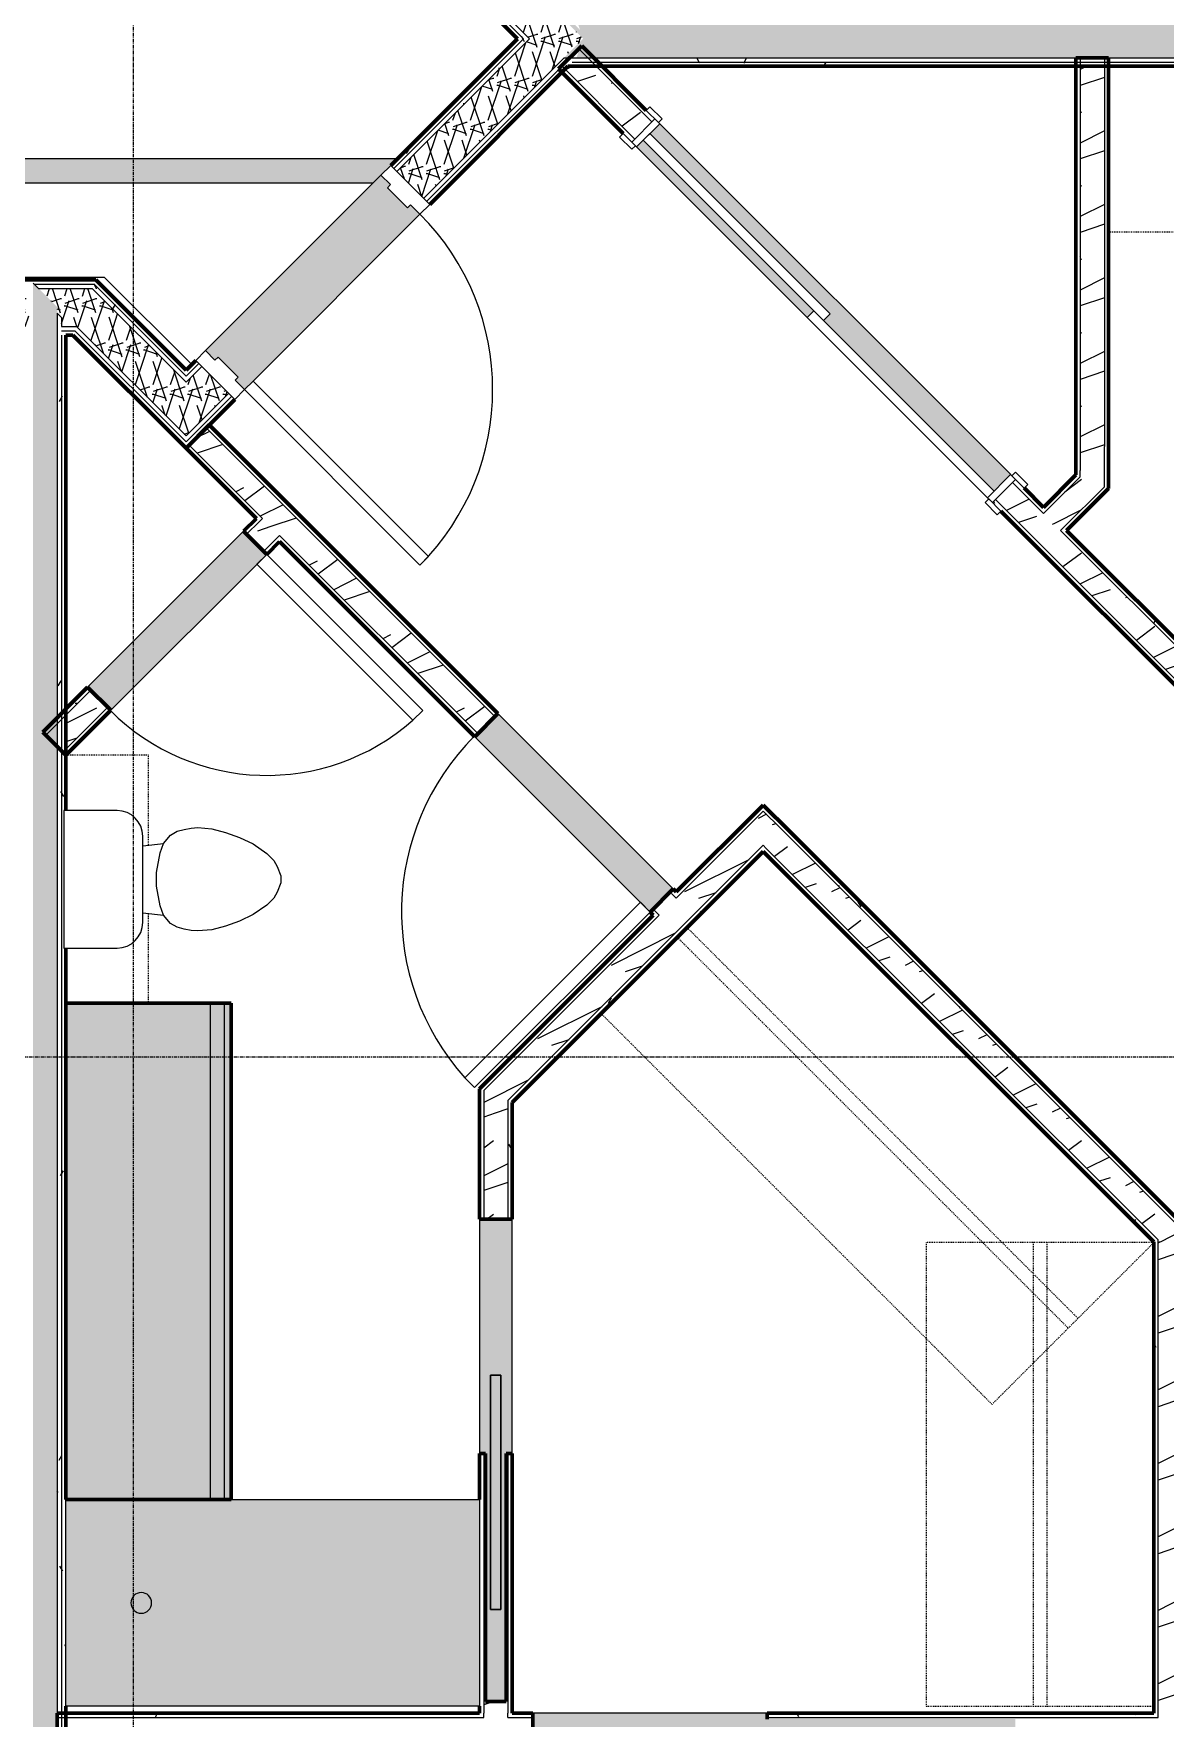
# Model space of a CAD drawing. Header units: inches. Extents: x -4169 to -1846, y 9706 to 12377.
# Drawn here: x -2514.8 to -2350.6, y 11439.3 to 11683.7 of the extents above; entities that cross this region are included whole.
import ezdxf

# ---------------------------------------------------------------- set-up
doc = ezdxf.new("R2010")
doc.units = ezdxf.units.IN
doc.header["$MEASUREMENT"] = 0
doc.linetypes.add('Dash', pattern=[0.25, 0.125, -0.125])
doc.linetypes.add('Grid Line 1_2_', pattern=[0.875, 0.5, -0.125, 0.125, -0.125])
for name, color, linetype, lineweight in [('0-1', 7, 'Continuous', 5), ('0-2', 7, 'Continuous', 18), ('A-DOOR', 31, 'Continuous', 18), ('A-DOOR-1', 250, 'Continuous', 9), ('A-DOOR-2', 90, 'Continuous', 30), ('A-DOOR-6', 31, 'Continuous', 30), ('A-DOOR-7', 31, 'Continuous', 9), ('A-DOOR-FRAM', 31, 'Continuous', 30), ('A-DOOR-FRAM-1', 90, 'Continuous', 30), ('A-FLOR-2', 7, 'Continuous', 18), ('A-WALL', 113, 'Continuous', 18), ('A-WALL-1', 8, 'Continuous', 5), ('A-WALL-3', 50, 'Continuous', 60), ('A-WALL-4', 7, 'Continuous', 18), ('A-WALL-PATT-1', 250, 'Continuous', 9), ('A-WALL-PATT-2', 253, 'Continuous', 9), ('A-WALL-PATT-4', 111, 'Continuous', 9), ('I-WALL', 2, 'Continuous', 18), ('I-WALL-2', 2, 'Continuous', 5), ('I-WALL-3', 2, 'Continuous', 60), ('P-SANR-FIXT-1', 9, 'Continuous', 9), ('P-SANR-FIXT-2', 250, 'Continuous', 9), ('Q-CASE-1', 9, 'Continuous', 9), ('Q-CASE-2', 50, 'Continuous', 60), ('Q-CASE-3', 250, 'Continuous', 9), ('Q-CASE-HDLN-1', 250, 'Dash', 9), ('S-BEAM', 12, 'Continuous', 9), ('S-GRID-1', 1, 'Grid Line 1_2_', 9)]:
    doc.layers.add(name, color=color, linetype=linetype, lineweight=lineweight)
pattern_1 = [(0, (0, 0), (20.48, 5.12), [0.845, -14.515, 0.845, -14.515, -81.92]), (0, (0, 0), (20.48, 5.12), [-30.72, 0.845, -29.875, 0.845, -14.515, -35.84]), (0, (0, 0), (20.48, 5.12), [-76.8, 0.845, -9.395, 0.845, -24.755]), (120, (7.68, 2.56), (-14.67405, 15.1762003), [0.845, -14.515, 0.845, -14.515, -81.92]), (120, (7.68, 2.56), (-14.67405, 15.1762003), [-30.72, 0.845, -29.875, 0.845, -14.515, -35.84]), (120, (7.68, 2.56), (-14.67405, 15.1762003), [-76.8, 0.845, -9.395, 0.845, -24.755]), (240, (10.24, 12.8), (-5.80595, -20.2962003), [0.845, -14.515, 0.845, -14.515, -81.92]), (240, (10.24, 12.8), (-5.80595, -20.2962003), [-30.72, 0.845, -29.875, 0.845, -14.515, -35.84]), (240, (10.24, 12.8), (-5.80595, -20.2962003), [-76.8, 0.845, -9.395, 0.845, -24.755])]
pattern_2 = [(216.87, (4.265, 10.662), (31.9871619, 21.32545714), [5.331, -47.981]), (206.565, (10.662, 7.464), (-10.662476, -10.6620098), [11.921, -11.921]), (198.435, (10.662, 2.132), (-21.32449365, -10.6625869), [6.744, -26.974])]
pattern_3 = [(161.57, (0.32, 0.32), (-2.560496185, -0.000537386), [0, -18.214, 2.022, 0]), (18.43, (-0.32, 0.32), (-2.560496185, 0.000537386), [0, -18.214, 2.022, 0]), (108.43, (0.32, 0.32), (1.27922091, -6.400876726), [6.07, -14.166]), (71.57, (-0.32, 0.32), (1.27922091, 6.400876726), [6.07, -14.166])]

# ---------------------------------------------------------------- blocks, each defined once
blk = doc.blocks.new('Pocket_Door_2385 - 34_ x 80_-1722045-ENLARGED RCP - 2ND FLOOR PLAN')
at = {"layer": 'A-DOOR-2'}
for p, q in [((-39.67, 0.75), (-39.67, -0.75)), ((-5.67, 0.75), (-39.67, 0.75)), ((-5.67, -0.75), (-5.67, 0.75)), ((-39.67, -0.75), (-5.67, -0.75))]:
    blk.add_line(p, q, dxfattribs=at)
blk = doc.blocks.new('Bath Tub - Maestro - 60_x30_-1352617-ENLARGED RCP - 2ND FLOOR PLAN')
at = {"layer": 'P-SANR-FIXT-1'}
blk.add_hatch(color=256, dxfattribs=at).paths.add_polyline_path([(60, 30), (0, 30), (0, 0), (60, 0)], flags=0)
at = {"layer": 'P-SANR-FIXT-2'}
for p, q in [((0, 0), (0, 30)), ((0, 30), (60, 30)), ((60, 30), (60, 0)), ((60, 0), (0, 0))]:
    blk.add_line(p, q, dxfattribs=at)
for start, end in [(0, 180), (180, 360)]:
    blk.add_arc((10.9375, 15), 1.5, start, end, dxfattribs=at)
blk = doc.blocks.new('Toilet-Domestic-3D - Toilet-Domestic-3D-1372870-ENLARGED RCP - 2ND FLOOR PLAN')
at = {"layer": 'P-SANR-FIXT-2'}
for p, q in [((-5.13, 8), (-3.74, 10)), ((-3.74, 10), (-2.74, 11)), ((-2.74, 11), (-1.87, 11.5)), ((-1.87, 11.5), (-0.5, 12)), ((-0.5, 12), (0.5, 12)), ((0.5, 12), (1.87, 11.5)), ((1.87, 11.5), (2.74, 11)), ((2.74, 11), (3.74, 10)), ((3.74, 10), (5.13, 8)), ((-6.06, 6), (-5.13, 8)), ((5.13, 8), (6.06, 6)), ((-6.79, 4), (-6.06, 6)), ((6.06, 6), (6.79, 4)), ((-7.33, 1.99), (-6.79, 4)), ((6.79, 4), (7.33, 1.99)), ((-7.5, 0), (-7.33, 1.99)), ((7.33, 1.99), (7.5, 0)), ((-7.41, -1), (-7.5, 0)), ((-7.24, -2), (-7.41, -1)), ((-6.97, -3), (-7.24, -2)), ((7.24, -2), (6.97, -3)), ((7.41, -1), (7.24, -2)), ((7.5, 0), (7.41, -1)), ((-6.4, -4), (-6.97, -3)), ((-5.21, -5), (-6.4, -4)), ((6.4, -4), (5.21, -5)), ((6.97, -3), (6.4, -4)), ((-3.84, -5.5), (-5.21, -5)), ((-4.86, -8.02), (-5.21, -5)), ((-1, -6), (-3.84, -5.5)), ((1, -6), (-1, -6)), ((3.84, -5.5), (1, -6)), ((5.21, -5), (3.84, -5.5)), ((4.86, -8.02), (5.21, -5)), ((6.25, -8.02), (-6.25, -8.02)), ((-9.98, -11.75), (-9.98, -19.48)), ((9.98, -19.48), (9.98, -11.75)), ((-9.98, -19.48), (9.98, -19.48))]:
    blk.add_line(p, q, dxfattribs=at)
for centre, start, end in [((-6.25, -11.75), 90, 180), ((6.25, -11.75), 0, 90)]:
    blk.add_arc(centre, 3.73, start, end, dxfattribs=at)
blk = doc.blocks.new('OD_CW_Upper Cabinet - OD_CW_Upper Cabinet-1880974-ENLARGED RCP - 2ND FLOOR PLAN')
at = {"layer": 'Q-CASE-HDLN-1'}
for p, q in [((36.74, 12), (36.74, 24)), ((0.74, 12), (13.78, 12)), ((23.7, 12), (36.74, 12))]:
    blk.add_line(p, q, dxfattribs=at)
blk = doc.blocks.new('OD_CW_Base Cabinet - OD_CW_Base Cabinet-2467556-ENLARGED RCP - 2ND FLOOR PLAN')
at = {"layer": 'Q-CASE-1'}
for points in [[(0.74, 3), (72.74, 3), (72.74, 24), (0.74, 24)], [(0.74, 1), (72.74, 1), (72.74, 3), (0.74, 3)], [(0.74, 0), (72.74, 0), (72.74, 1), (0.74, 1)]]:
    blk.add_hatch(color=256, dxfattribs=at).paths.add_polyline_path(points, flags=0)
at = {"layer": 'Q-CASE-2'}
for p, q in [((72.74, 24), (0.74, 24)), ((0.74, 24), (0.74, 0)), ((72.74, 0), (72.74, 24)), ((0.74, 0), (72.74, 0))]:
    blk.add_line(p, q, dxfattribs=at)
at = {"layer": 'Q-CASE-3'}
for p, q in [((0.74, 24), (0.74, 3)), ((0.74, 24), (72.74, 24)), ((72.74, 3), (72.74, 24)), ((0.74, 3), (72.74, 3)), ((72.74, 1), (72.74, 3)), ((0.74, 1), (72.74, 1)), ((0.74, 1), (72.74, 1)), ((0.74, 0), (72.74, 0)), ((72.74, 0), (72.74, 1))]:
    blk.add_line(p, q, dxfattribs=at)
blk = doc.blocks.new('OD_CW_Closet - OD_CW_Closet-2068594-ENLARGED RCP - 2ND FLOOR PLAN')
at = {"layer": 'Q-CASE-HDLN-1'}
for p, q in [((80.94, -9.27), (80.94, 23.91)), ((0.74, 8.37), (80.94, 8.37)), ((0.74, 6.37), (80.94, 6.37)), ((0.74, -9.27), (80.94, -9.27))]:
    blk.add_line(p, q, dxfattribs=at)
blk = doc.blocks.new('OD_CW_Closet - OD_CW_Closet-2068562-ENLARGED RCP - 2ND FLOOR PLAN')
at = {"layer": 'Q-CASE-HDLN-1'}
for p, q in [((0.74, 24), (0.74, -9)), ((68.04, -9), (68.04, 24)), ((0.74, 8.5), (68.04, 8.5)), ((0.74, 6.5), (68.04, 6.5)), ((0.74, -9), (68.04, -9))]:
    blk.add_line(p, q, dxfattribs=at)
blk = doc.blocks.new('Single-Flush - 36_ x 84_-1372824-ENLARGED RCP - 2ND FLOOR PLAN')
at = {"layer": 'A-DOOR-1'}
blk.add_arc((18, -2.37), 36.07, 180, 266.8211, dxfattribs=at)
at = {"layer": 'A-DOOR-2'}
for p, q in [((16, -2.37), (16, -38.39)), ((18, -2.37), (16, -2.37)), ((18, -2.37), (18, -38.39)), ((18, -38.39), (16, -38.39))]:
    blk.add_line(p, q, dxfattribs=at)
blk = doc.blocks.new('Single-Flush - 32_ x 84_-1372863-ENLARGED RCP - 2ND FLOOR PLAN')
at = {"layer": 'A-DOOR-1'}
blk.add_arc((16, -2.37), 32.07, 180, 266.4241, dxfattribs=at)
at = {"layer": 'A-DOOR-2'}
for p, q in [((14, -2.37), (14, -34.38)), ((16, -2.37), (14, -2.37)), ((16, -2.37), (16, -34.38)), ((16, -34.38), (14, -34.38))]:
    blk.add_line(p, q, dxfattribs=at)
blk = doc.blocks.new('FOLDING_SLIDING CLOSET - 72_ x 80_-1372823-ENLARGED RCP - 2ND FLOOR PLAN')
at = {"layer": 'A-DOOR-1'}
for p, q in [((-36.25, 3), (-38.75, 3)), ((-38.75, 3), (-38.75, 2.25)), ((-36.25, 2.25), (-36.25, 3)), ((38.75, 3), (36.25, 3)), ((36.25, 3), (36.25, 2.25)), ((38.75, 2.25), (38.75, 3)), ((-38.75, 2.25), (-36.25, 2.25)), ((36.25, 2.25), (38.75, 2.25)), ((-36.25, -2.5), (-38.75, -2.5)), ((-38.75, -2.5), (-38.75, -3.25)), ((-38.75, -3.25), (-36.25, -3.25)), ((-36.25, -3.25), (-36.25, -2.5)), ((38.75, -2.5), (36.25, -2.5)), ((36.25, -2.5), (36.25, -3.25)), ((36.25, -3.25), (38.75, -3.25)), ((38.75, -3.25), (38.75, -2.5))]:
    blk.add_line(p, q, dxfattribs=at)
at = {"layer": 'A-DOOR-2'}
for p, q in [((1, 2.25), (-36, 2.25)), ((-36, 2.25), (-36, 0.875)), ((-36, 0.875), (1, 0.875)), ((36, 0.875), (-1, 0.875)), ((-1, 0.875), (-1, -0.5)), ((1, 0.875), (1, 2.25)), ((36, -0.5), (36, 0.875)), ((-1, -0.5), (36, -0.5))]:
    blk.add_line(p, q, dxfattribs=at)
at = {"layer": 'A-DOOR-FRAM-1'}
for p, q in [((-36, 2.25), (-37, 2.25)), ((-37, 2.25), (-37, -2.5)), ((-36, -2.5), (-36, 2.25)), ((36, 2.25), (36, -2.5)), ((37, 2.25), (36, 2.25)), ((37, -2.5), (37, 2.25)), ((-37, -2.5), (-36, -2.5)), ((36, -2.5), (37, -2.5))]:
    blk.add_line(p, q, dxfattribs=at)
blk = doc.blocks.new('OD_CW_Countertop - OD_CW_Countertop-2399921-ENLARGED RCP - 2ND FLOOR PLAN')
at = {"layer": 'Q-CASE-HDLN-1'}
for p, q in [((53.33, 0), (53.33, 24)), ((0.74, 0), (53.33, 0))]:
    blk.add_line(p, q, dxfattribs=at)
blk = doc.blocks.new('CTR - 1st Phase - Unit Layouts_rvt-1-ENLARGED RCP - 2ND FLOOR PLAN')
at = {"layer": 'A-WALL-1'}
h = blk.add_hatch(color=256, dxfattribs=at)
h.paths.add_polyline_path([(-2375.44, 11617.36), (-2373.05, 11619.74), (-2423.96, 11670.65), (-2425.38, 11669.24), (-2399.21, 11643.08), (-2400.19, 11642.1), (-2375.7, 11617.62)], flags=0)
h.paths.add_polyline_path([(-2402.57, 11642.55), (-2401.6, 11643.52), (-2426.35, 11668.27), (-2427.32, 11667.29), (-2423.96, 11663.94)], flags=0)
for points in [[(-2503.61, 11585.54), (-2480.98, 11608.17), (-2484.34, 11611.53), (-2506.97, 11588.9), (-2504.05, 11585.98)], [(-2425.36, 11556.26), (-2422, 11559.62), (-2447.46, 11585.07), (-2450.81, 11581.71), (-2425.8, 11556.7)], [(-2446.25, 11441.72), (-2446.25, 11477.72), (-2445.37, 11477.72), (-2445.37, 11511.72), (-2450.12, 11511.72), (-2450.12, 11477.72), (-2449.25, 11477.72), (-2449.25, 11441.72)], [(-2442.37, 11435.27), (-2408.37, 11435.27), (-2408.37, 11436.15), (-2372.37, 11436.15), (-2372.37, 11439.15), (-2408.37, 11439.15), (-2408.37, 11440.02), (-2442.37, 11440.02), (-2442.37, 11435.53)]]:
    blk.add_hatch(color=256, dxfattribs=at).paths.add_polyline_path(points, flags=0)
at = {"layer": 'A-WALL-PATT-1'}
h = blk.add_hatch(dxfattribs=at)
h.set_pattern_fill('FP_1', color=256, style=0, pattern_type=2)
h.set_pattern_definition(pattern_1)
h.paths.add_polyline_path([(-2266.97, 11512.77), (-2266.08, 11512.77), (-2300.36, 11547.05), (-2301.24, 11547.05), (-2270.15, 11515.96)], flags=0)
h.paths.add_polyline_path([(-2304.74, 11550.55), (-2303.86, 11550.55), (-2306.38, 11553.06), (-2306.82, 11552.62), (-2306.38, 11552.18)], flags=0)
h.paths.add_polyline_path([(-2332.27, 11578.08), (-2331.83, 11578.52), (-2335.15, 11581.85), (-2335.6, 11581.4), (-2332.72, 11578.52)], flags=0)
h.paths.add_polyline_path([(-2338.07, 11583.88), (-2337.63, 11584.32), (-2365.38, 11612.07), (-2365.83, 11611.63), (-2350.59, 11596.39)], flags=0)
h.paths.add_polyline_path([(-2368.3, 11614.11), (-2367.86, 11614.55), (-2372.34, 11619.03), (-2372.79, 11618.59), (-2368.74, 11614.55)], flags=0)
h.paths.add_polyline_path([(-2425.11, 11670.92), (-2424.67, 11671.36), (-2432.3, 11678.99), (-2433.18, 11678.99), (-2425.38, 11671.18)], flags=0)
h.paths.add_polyline_path([(-2435.62, 11681.43), (-2435.51, 11681.73), (-2435.72, 11681.53)], flags=0)
h = blk.add_hatch(dxfattribs=at)
h.set_pattern_fill('FP_1', color=256, style=0, pattern_type=2)
h.set_pattern_definition(pattern_1)
h.paths.add_polyline_path([(-2268.68, 11508.65), (-2267.79, 11508.65), (-2309.29, 11550.15), (-2309.73, 11549.71), (-2271.29, 11511.26)], flags=0)
h.paths.add_polyline_path([(-2335.19, 11575.16), (-2334.75, 11575.61), (-2375.26, 11616.12), (-2375.7, 11615.68), (-2356.42, 11596.39)], flags=0)
h.paths.add_polyline_path([(-2428.03, 11668), (-2427.59, 11668.44), (-2437.73, 11678.55), (-2438.16, 11678.13), (-2428.47, 11668.44)], flags=0)
h = blk.add_hatch(dxfattribs=at)
h.set_pattern_fill('FP_1', color=256, style=0, pattern_type=2)
h.set_pattern_definition(pattern_1)
h.paths.add_polyline_path([(-2363.59, 11619.7), (-2362.96, 11620.33), (-2362.96, 11678.99), (-2363.59, 11678.99), (-2363.59, 11623.83)], flags=0)
h = blk.add_hatch(dxfattribs=at)
h.set_pattern_fill('FP_1', color=256, style=0, pattern_type=2)
h.set_pattern_definition(pattern_1)
h.paths.add_polyline_path([(-2422, 11558.73), (-2421.56, 11559.18), (-2422, 11559.62), (-2422.44, 11559.18)], flags=0)
h.paths.add_polyline_path([(-2447.9, 11584.63), (-2447.46, 11585.07), (-2489.33, 11626.95), (-2489.77, 11626.51), (-2451.2, 11587.94)], flags=0)
h = blk.add_hatch(dxfattribs=at)
h.set_pattern_fill('FP_1', color=256, style=0, pattern_type=2)
h.set_pattern_definition(pattern_1)
h.paths.add_polyline_path([(-2510.12, 11584.86), (-2506.52, 11588.46), (-2506.97, 11588.9), (-2510.12, 11585.74), (-2510.12, 11585.28)], flags=0)
h.paths.add_polyline_path([(-2483.9, 11611.08), (-2482.04, 11612.94), (-2482.48, 11613.38), (-2484.34, 11611.53), (-2484.21, 11611.39)], flags=0)
h = blk.add_hatch(dxfattribs=at)
h.set_pattern_fill('FP_1', color=256, style=0, pattern_type=2)
h.set_pattern_definition(pattern_1)
h.paths.add_polyline_path([(-2292.32, 11454.28), (-2292.32, 11455.16), (-2296.96, 11459.8), (-2297.4, 11459.36), (-2292.95, 11454.9)], flags=0)
h.paths.add_polyline_path([(-2341.24, 11503.2), (-2340.8, 11503.64), (-2408.51, 11571.34), (-2408.95, 11570.9), (-2341.68, 11503.64)], flags=0)
h = blk.add_hatch(dxfattribs=at)
h.set_pattern_fill('FP_1', color=256, style=0, pattern_type=2)
h.set_pattern_definition(pattern_1)
h.paths.add_polyline_path([(-2446, 11528.02), (-2408.51, 11565.51), (-2408.95, 11565.95), (-2446, 11528.9), (-2446, 11528.64)], flags=0)
h = blk.add_hatch(dxfattribs=at)
h.set_pattern_fill('FP_1', color=256, style=0, pattern_type=2)
h.set_pattern_definition(pattern_1)
h.paths.add_polyline_path([(-2296.45, 11452.57), (-2296.45, 11453.45), (-2299.88, 11456.88), (-2300.32, 11456.44), (-2296.96, 11453.08)], flags=0)
h.paths.add_polyline_path([(-2344.16, 11500.28), (-2343.72, 11500.72), (-2348.17, 11505.18), (-2348.17, 11504.29), (-2344.6, 11500.72)], flags=0)
h.paths.add_polyline_path([(-2351.67, 11507.79), (-2351.67, 11508.68), (-2408.51, 11565.51), (-2408.95, 11565.07), (-2352.3, 11508.42)], flags=0)
h = blk.add_hatch(dxfattribs=at)
h.set_pattern_fill('FP_1', color=256, style=0, pattern_type=2)
h.set_pattern_definition(pattern_1)
h.paths.add_polyline_path([(-2445.37, 11440.02), (-2445.37, 11477.72), (-2446, 11477.72), (-2446, 11440.02)], flags=0)
h.paths.add_polyline_path([(-2445.37, 11511.72), (-2445.37, 11528.64), (-2446, 11528.02), (-2446, 11511.72)], flags=0)
h = blk.add_hatch(dxfattribs=at)
h.set_pattern_fill('FP_1', color=256, style=0, pattern_type=2)
h.set_pattern_definition(pattern_1)
h.paths.add_polyline_path([(-2351.67, 11440.02), (-2351.67, 11507.79), (-2352.3, 11508.42), (-2352.3, 11440.02)], flags=0)
h = blk.add_hatch(dxfattribs=at)
h.set_pattern_fill('FP_1', color=256, style=0, pattern_type=2)
h.set_pattern_definition(pattern_1)
h.paths.add_polyline_path([(-2308.64, 11439.4), (-2297.07, 11439.4), (-2297.07, 11440.02), (-2348.17, 11440.02), (-2348.17, 11439.4), (-2316.14, 11439.4)], flags=0)
h.paths.add_polyline_path([(-2352.3, 11439.4), (-2351.67, 11439.4), (-2351.67, 11440.02), (-2408.37, 11440.02), (-2408.37, 11439.4), (-2360.01, 11439.4)], flags=0)
h.paths.add_polyline_path([(-2484.97, 11439.4), (-2449.5, 11439.4), (-2449.5, 11440.02), (-2510.12, 11440.02), (-2510.12, 11439.4)], flags=0)
h.paths.add_polyline_path([(-2445.36, 11439.4), (-2442.37, 11439.4), (-2442.37, 11440.02), (-2446, 11440.02), (-2446, 11439.4), (-2445.37, 11439.4)], flags=0)
at = {"layer": 'A-WALL-PATT-2'}
h = blk.add_hatch(dxfattribs=at)
h.set_pattern_fill('FP_2', color=256, style=0, pattern_type=2)
h.set_pattern_definition(pattern_2)
h.paths.add_polyline_path([(-2267.79, 11512.15), (-2266.34, 11512.15), (-2306.82, 11552.62), (-2309.29, 11550.15), (-2271.29, 11512.15), (-2268.68, 11512.15)], flags=0)
h.paths.add_polyline_path([(-2334.75, 11575.61), (-2332.27, 11578.08), (-2372.79, 11618.59), (-2375.26, 11616.12), (-2335.19, 11576.05)], flags=0)
h.paths.add_polyline_path([(-2427.59, 11668.44), (-2425.11, 11670.92), (-2433.18, 11678.99), (-2437.29, 11678.99), (-2437.71, 11678.57), (-2427.85, 11668.71)], flags=0)
h.paths.add_polyline_path([(-2437.29, 11678.99), (-2436.04, 11680.24), (-2435.62, 11681.43), (-2435.72, 11681.53), (-2437.58, 11679.67), (-2437.55, 11679.61)], flags=0)
h = blk.add_hatch(dxfattribs=at)
h.set_pattern_fill('FP_2', color=256, style=0, pattern_type=2)
h.set_pattern_definition(pattern_2)
h.paths.add_polyline_path([(-2362.96, 11619.44), (-2359.46, 11622.94), (-2359.46, 11678.99), (-2362.96, 11678.99), (-2362.96, 11619.7)], flags=0)
h = blk.add_hatch(dxfattribs=at)
h.set_pattern_fill('FP_2', color=256, style=0, pattern_type=2)
h.set_pattern_definition(pattern_2)
h.paths.add_polyline_path([(-2424.03, 11555.82), (-2421.56, 11558.29), (-2422.44, 11559.18), (-2424.92, 11556.7), (-2424.39, 11556.18)], flags=0)
h.paths.add_polyline_path([(-2450.37, 11582.16), (-2447.9, 11584.63), (-2489.77, 11626.51), (-2492.25, 11624.03), (-2451.2, 11582.99)], flags=0)
h = blk.add_hatch(dxfattribs=at)
h.set_pattern_fill('FP_2', color=256, style=0, pattern_type=2)
h.set_pattern_definition(pattern_2)
h.paths.add_polyline_path([(-2365.83, 11611.63), (-2359.46, 11617.99), (-2359.46, 11622.94), (-2368.3, 11614.11), (-2366.27, 11612.07)], flags=0)
h = blk.add_hatch(dxfattribs=at)
h.set_pattern_fill('FP_2', color=256, style=0, pattern_type=2)
h.set_pattern_definition(pattern_2)
h.paths.add_polyline_path([(-2510.12, 11579.91), (-2504.05, 11585.98), (-2506.52, 11588.46), (-2510.12, 11584.86), (-2510.12, 11581.19)], flags=0)
h.paths.add_polyline_path([(-2481.42, 11608.61), (-2479.12, 11610.91), (-2481.6, 11613.38), (-2483.9, 11611.08), (-2482.04, 11609.23)], flags=0)
h = blk.add_hatch(dxfattribs=at)
h.set_pattern_fill('FP_2', color=256, style=0, pattern_type=2)
h.set_pattern_definition(pattern_2)
h.paths.add_polyline_path([(-2449.5, 11525.4), (-2406.47, 11568.43), (-2408.95, 11570.9), (-2449.5, 11530.35), (-2449.5, 11528.02)], flags=0)
h = blk.add_hatch(dxfattribs=at)
h.set_pattern_fill('FP_2', color=256, style=0, pattern_type=2)
h.set_pattern_definition(pattern_2)
h.paths.add_polyline_path([(-2292.95, 11449.95), (-2292.95, 11454.9), (-2297.4, 11459.36), (-2299.88, 11456.88), (-2295.56, 11452.57)], flags=0)
h.paths.add_polyline_path([(-2343.72, 11500.72), (-2341.24, 11503.2), (-2406.47, 11568.43), (-2408.95, 11565.95), (-2344.16, 11501.16)], flags=0)
h = blk.add_hatch(dxfattribs=at)
h.set_pattern_fill('FP_2', color=256, style=0, pattern_type=2)
h.set_pattern_definition(pattern_2)
h.paths.add_polyline_path([(-2446.25, 11439.4), (-2446, 11439.4), (-2446, 11477.72), (-2446.25, 11477.72), (-2446.25, 11441.72), (-2449.25, 11441.72), (-2449.25, 11477.72), (-2449.5, 11477.72), (-2449.5, 11439.4), (-2449.25, 11439.4)], flags=0)
h.paths.add_polyline_path([(-2446, 11511.72), (-2446, 11528.9), (-2449.5, 11525.4), (-2449.5, 11511.72), (-2446.25, 11511.72)], flags=0)
h = blk.add_hatch(dxfattribs=at)
h.set_pattern_fill('FP_2', color=256, style=0, pattern_type=2)
h.set_pattern_definition(pattern_2)
h.paths.add_polyline_path([(-2348.17, 11439.4), (-2348.17, 11505.18), (-2351.67, 11508.68), (-2351.67, 11439.4)], flags=0)
h = blk.add_hatch(dxfattribs=at)
h.set_pattern_fill('FP_2', color=256, style=0, pattern_type=2)
h.set_pattern_definition(pattern_2)
h.paths.add_polyline_path([(-2308.64, 11435.9), (-2296.45, 11435.9), (-2296.45, 11439.4), (-2408.37, 11439.4), (-2408.37, 11439.15), (-2372.37, 11439.15), (-2372.37, 11436.15), (-2408.37, 11436.15), (-2408.37, 11435.9), (-2316.14, 11435.9)], flags=0)
h.paths.add_polyline_path([(-2450.12, 11435.9), (-2442.37, 11435.9), (-2442.37, 11439.4), (-2510.12, 11439.4), (-2510.12, 11435.97), (-2511.37, 11435.9), (-2451.2, 11435.9)], flags=0)
at = {"layer": 'A-WALL-3'}
for p, q in [((-2438.64, 11678.61), (-2435.28, 11681.97)), ((-2435.28, 11681.97), (-2425.91, 11672.6)), ((-2363.59, 11619.7), (-2363.59, 11680.24)), ((-2363.59, 11680.24), (-2358.84, 11680.24)), ((-2358.84, 11680.24), (-2358.84, 11624.45)), ((-2429.27, 11669.24), (-2438.64, 11678.61)), ((-2492.69, 11623.59), (-2489.33, 11626.95)), ((-2489.33, 11626.95), (-2447.46, 11585.07)), ((-2482.48, 11613.38), (-2492.69, 11623.59)), ((-2358.84, 11624.45), (-2358.84, 11618.62)), ((-2368.3, 11614.99), (-2363.59, 11619.7)), ((-2358.84, 11618.62), (-2358.84, 11617.73)), ((-2371.11, 11617.8), (-2368.3, 11614.99)), ((-2358.84, 11617.73), (-2364.94, 11611.63)), ((-2335.19, 11575.16), (-2374.47, 11614.44)), ((-2484.34, 11611.53), (-2482.48, 11613.38)), ((-2480.98, 11608.17), (-2484.34, 11611.53)), ((-2364.94, 11611.63), (-2338.07, 11584.76)), ((-2479.12, 11610.02), (-2480.98, 11608.17)), ((-2450.81, 11581.71), (-2479.12, 11610.02)), ((-2513.48, 11582.38), (-2506.97, 11588.9)), ((-2506.97, 11588.9), (-2503.61, 11585.54)), ((-2503.61, 11585.54), (-2510.12, 11579.02)), ((-2447.46, 11585.07), (-2450.81, 11581.71)), ((-2510.12, 11579.02), (-2513.48, 11582.38)), ((-2421.56, 11559.18), (-2408.95, 11571.79)), ((-2408.95, 11571.79), (-2408.51, 11571.34)), ((-2408.51, 11571.34), (-2405.59, 11568.43)), ((-2405.59, 11568.43), (-2342.04, 11504.88)), ((-2408.95, 11565.07), (-2445.37, 11528.64)), ((-2352.3, 11508.42), (-2408.95, 11565.07)), ((-2425.36, 11556.26), (-2422, 11559.62)), ((-2422, 11559.62), (-2421.56, 11559.18)), ((-2450.12, 11530.61), (-2424.92, 11555.82)), ((-2424.92, 11555.82), (-2425.36, 11556.26)), ((-2450.12, 11529.73), (-2450.12, 11530.61)), ((-2450.12, 11523.89), (-2450.12, 11529.73)), ((-2445.37, 11528.64), (-2445.37, 11511.72)), ((-2450.12, 11511.72), (-2450.12, 11523.89)), ((-2445.37, 11511.72), (-2450.12, 11511.72)), ((-2352.3, 11440.02), (-2352.3, 11508.42)), ((-2450.12, 11471.02), (-2450.12, 11477.72)), ((-2450.12, 11477.72), (-2449.25, 11477.72)), ((-2449.25, 11477.72), (-2449.25, 11441.72)), ((-2446.25, 11441.72), (-2446.25, 11477.72)), ((-2446.25, 11477.72), (-2445.37, 11477.72)), ((-2445.37, 11477.72), (-2445.37, 11440.02)), ((-2450.12, 11440.02), (-2450.12, 11441.02)), ((-2449.25, 11441.72), (-2446.25, 11441.72)), ((-2511.37, 11435.27), (-2511.37, 11440.02)), ((-2511.37, 11440.02), (-2450.12, 11440.02)), ((-2445.37, 11440.02), (-2442.37, 11440.02)), ((-2442.37, 11440.02), (-2442.37, 11435.27)), ((-2408.37, 11439.15), (-2408.37, 11440.02)), ((-2408.37, 11440.02), (-2352.3, 11440.02))]:
    blk.add_line(p, q, dxfattribs=at)
at = {"layer": 'A-WALL-4'}
for p, q in [((-2435.72, 11681.53), (-2425.11, 11670.92)), ((-2362.96, 11680.24), (-2362.96, 11620.33)), ((-2359.46, 11680.24), (-2359.46, 11623.83)), ((-2438.19, 11679.05), (-2427.59, 11668.44)), ((-2373.05, 11619.74), (-2423.96, 11670.65)), ((-2427.32, 11667.29), (-2402.57, 11642.55)), ((-2447.9, 11584.63), (-2489.77, 11626.51)), ((-2481.6, 11613.38), (-2492.25, 11624.03)), ((-2359.46, 11622.94), (-2359.46, 11623.83)), ((-2359.46, 11617.99), (-2359.46, 11622.94)), ((-2372.79, 11618.59), (-2368.3, 11614.11)), ((-2362.96, 11619.44), (-2367.86, 11614.55)), ((-2362.96, 11619.44), (-2362.96, 11620.33)), ((-2359.46, 11617.99), (-2365.38, 11612.07)), ((-2375.26, 11616.12), (-2334.75, 11575.61)), ((-2368.3, 11614.11), (-2367.86, 11614.55)), ((-2484.34, 11611.53), (-2506.97, 11588.9)), ((-2483.9, 11611.08), (-2482.04, 11612.94)), ((-2481.6, 11613.38), (-2482.04, 11612.94)), ((-2365.83, 11611.63), (-2365.38, 11612.07)), ((-2365.83, 11611.63), (-2338.07, 11583.88)), ((-2481.42, 11608.61), (-2479.56, 11610.47)), ((-2479.12, 11610.91), (-2479.56, 11610.47)), ((-2450.37, 11582.16), (-2479.12, 11610.91)), ((-2503.61, 11585.54), (-2480.98, 11608.17)), ((-2513.04, 11581.94), (-2506.52, 11588.46)), ((-2510.56, 11579.47), (-2504.05, 11585.98)), ((-2422, 11559.62), (-2447.46, 11585.07)), ((-2450.81, 11581.71), (-2425.36, 11556.26)), ((-2408.95, 11570.9), (-2421.56, 11558.29)), ((-2406.47, 11568.43), (-2408.95, 11570.9)), ((-2406.03, 11567.98), (-2406.47, 11568.43)), ((-2406.03, 11567.98), (-2341.24, 11503.2)), ((-2408.95, 11565.95), (-2446, 11528.9)), ((-2408.51, 11565.51), (-2408.95, 11565.95)), ((-2408.51, 11565.51), (-2351.67, 11508.68)), ((-2422, 11558.73), (-2422.44, 11559.18)), ((-2422, 11558.73), (-2421.56, 11558.29)), ((-2424.03, 11555.82), (-2449.5, 11530.35)), ((-2424.47, 11556.26), (-2424.92, 11556.7)), ((-2424.47, 11556.26), (-2424.03, 11555.82)), ((-2449.5, 11530.35), (-2449.5, 11525.4)), ((-2446, 11528.9), (-2446, 11528.02)), ((-2446, 11528.02), (-2446, 11511.72)), ((-2449.5, 11525.4), (-2449.5, 11524.52)), ((-2449.5, 11524.52), (-2449.5, 11511.72)), ((-2450.12, 11511.72), (-2450.12, 11477.72)), ((-2445.37, 11477.72), (-2445.37, 11511.72)), ((-2351.67, 11507.79), (-2351.67, 11508.68)), ((-2351.67, 11440.02), (-2351.67, 11507.79)), ((-2449.5, 11477.72), (-2449.5, 11440.02)), ((-2446, 11477.72), (-2446, 11440.02)), ((-2511.37, 11439.4), (-2449.5, 11439.4)), ((-2449.5, 11439.4), (-2449.5, 11440.02)), ((-2446, 11439.4), (-2446, 11440.02)), ((-2446, 11439.4), (-2442.37, 11439.4)), ((-2408.37, 11440.02), (-2442.37, 11440.02)), ((-2408.37, 11439.4), (-2351.67, 11439.4)), ((-2351.67, 11439.4), (-2351.67, 11440.02))]:
    blk.add_line(p, q, dxfattribs=at)
at = {"layer": '0-2'}
for name, p in [('OD_CW_Countertop - OD_CW_Countertop-2399921-ENLARGED RCP - 2ND FLOOR PLAN', (-2359.58, 11654.99)), ('Bath Tub - Maestro - 60_x30_-1352617-ENLARGED RCP - 2ND FLOOR PLAN', (-2510.12, 11441.02))]:
    blk.add_blockref(name, p, dxfattribs=at)
for name, p, rotation in [('FOLDING_SLIDING CLOSET - 72_ x 80_-1372823-ENLARGED RCP - 2ND FLOOR PLAN', (-2400.28, 11643.43), 134.9999999998366), ('Single-Flush - 32_ x 84_-1372863-ENLARGED RCP - 2ND FLOOR PLAN', (-2493.97, 11598.53), 44.99999999996773), ('Single-Flush - 36_ x 84_-1372824-ENLARGED RCP - 2ND FLOOR PLAN', (-2436.41, 11570.67), 314.9999999999997), ('OD_CW_Upper Cabinet - OD_CW_Upper Cabinet-1880974-ENLARGED RCP - 2ND FLOOR PLAN', (-2486.12, 11542.29), 90.00000000000124), ('Toilet-Domestic-3D - Toilet-Domestic-3D-1372870-ENLARGED RCP - 2ND FLOOR PLAN', (-2490.95, 11561.02), 269.999999999992), ('OD_CW_Closet - OD_CW_Closet-2068594-ENLARGED RCP - 2ND FLOOR PLAN', (-2426.44, 11548.62), 314.9999999999441), ('OD_CW_Base Cabinet - OD_CW_Base Cabinet-2467556-ENLARGED RCP - 2ND FLOOR PLAN', (-2486.12, 11470.29), 89.99999999999872), ('OD_CW_Closet - OD_CW_Closet-2068562-ENLARGED RCP - 2ND FLOOR PLAN', (-2376.3, 11509.07), 269.9999999999413), ('Pocket_Door_2385 - 34_ x 80_-1722045-ENLARGED RCP - 2ND FLOOR PLAN', (-2447.75, 11494.72), 89.99999999999787)]:
    blk.add_blockref(name, p, dxfattribs=dict(at, rotation=rotation))
blk = doc.blocks.new('CTR - 1st Phase - Shell_rvt-1-ENLARGED RCP - 2ND FLOOR PLAN')
at = {"layer": 'A-FLOR-2'}
for p, q in [((-2504.49, 11648.36), (-2636.17, 11648.36)), ((-2491.86, 11635.73), (-2504.49, 11648.36))]:
    blk.add_line(p, q, dxfattribs=at)
at = {"layer": 'S-GRID-1'}
for p, q in [((-2500.32, 9836.18), (-2500.32, 12344.54)), ((-1846.46, 11535.19), (-4136.46, 11535.19))]:
    blk.add_line(p, q, dxfattribs=at)
blk = doc.blocks.new('Dimension Lumber - LVL - 3_5X5_5-V170-ENLARGED RCP - 2ND FLOOR PLAN')
at = {"layer": 'S-BEAM'}
blk.add_hatch(color=256, dxfattribs=at).paths.add_polyline_path([(-69.51, 1.75), (-83.57, 1.75), (-87.07, -1.75), (87.05, -1.75), (87.05, 1.75), (-64.16, 1.75)], flags=0)
for p, q in [((-83.57, 1.75), (87.05, 1.75)), ((87.05, -1.75), (87.05, 1.75)), ((-87.07, -1.75), (87.05, -1.75))]:
    blk.add_line(p, q, dxfattribs=at)
blk = doc.blocks.new('HOLLOW METAL - UNIT DOOR-2125825-ENLARGED RCP - 2ND FLOOR PLAN')
at = {"layer": 'A-DOOR-6'}
for p, q in [((18, 40.25), (16.25, 40.25)), ((16.25, 40.25), (16.25, 4.25)), ((18, 4.25), (18, 40.25)), ((16.25, 4.25), (18, 4.25))]:
    blk.add_line(p, q, dxfattribs=at)
at = {"layer": 'A-DOOR-7'}
blk.add_arc((18, 4.25), 36, 90, 180, dxfattribs=at)
at = {"layer": 'A-DOOR-FRAM'}
for p, q in [((-18, 4.25), (-20, 4.25)), ((-20, 4.25), (-20, -3.75)), ((-18, 2.3125), (-18, 4.25)), ((18, 4.25), (18, 2.3125)), ((20, 4.25), (18, 4.25)), ((20, -3.75), (20, 4.25)), ((-17.375, 2.3125), (-18, 2.3125)), ((-17.375, -1.8125), (-17.375, 2.3125)), ((18, 2.3125), (17.375, 2.3125)), ((17.375, 2.3125), (17.375, -1.8125)), ((-18, -3.75), (-18, -1.8125)), ((-18, -1.8125), (-17.375, -1.8125)), ((17.375, -1.8125), (18, -1.8125)), ((18, -1.8125), (18, -3.75)), ((-20, -3.75), (-18, -3.75)), ((18, -3.75), (20, -3.75))]:
    blk.add_line(p, q, dxfattribs=at)

msp = doc.modelspace()

# ---------------------------------------------------------------- hatches: boundary and pattern name
at = {"layer": 'A-WALL-PATT-4'}
h = msp.add_hatch(dxfattribs=at)
h.set_pattern_fill('FP_4', color=256, style=0, pattern_type=2)
h.set_pattern_definition(pattern_3)
h.paths.add_polyline_path([(-2442.84, 11682.99), (-2438.95, 11686.88), (-2458.22, 11706.15), (-2462.11, 11702.26), (-2443.28, 11683.43)], flags=0)
h.paths.add_polyline_path([(-2490.39, 11730.54), (-2486.5, 11734.43), (-2488.8, 11736.73), (-2492.69, 11732.84), (-2491.28, 11731.43)], flags=0)
h = msp.add_hatch(dxfattribs=at)
h.set_pattern_fill('FP_1', color=256, style=0, pattern_type=2)
h.set_pattern_definition(pattern_1)
h.paths.add_polyline_path([(-2443.72, 11682.99), (-2443.28, 11683.43), (-2462.11, 11702.26), (-2462.55, 11701.82), (-2444.17, 11683.43)], flags=0)
h.paths.add_polyline_path([(-2490.84, 11730.1), (-2490.39, 11730.54), (-2492.25, 11732.4), (-2492.69, 11731.96), (-2491.28, 11730.54)], flags=0)
h = msp.add_hatch(dxfattribs=at)
h.set_pattern_fill('FP_4', color=256, style=0, pattern_type=2)
h.set_pattern_definition(pattern_3)
h.paths.add_polyline_path([(-2492.69, 11625.36), (-2486.5, 11631.55), (-2490.39, 11635.44), (-2496.58, 11629.25), (-2493.84, 11626.51)], flags=0)
h.paths.add_polyline_path([(-2458.22, 11659.83), (-2435.06, 11682.99), (-2438.95, 11686.88), (-2462.11, 11663.72), (-2458.71, 11660.32)], flags=0)
h = msp.add_hatch(dxfattribs=at)
h.set_pattern_fill('FP_4', color=256, style=0, pattern_type=2)
h.set_pattern_definition(pattern_3)
h.paths.add_polyline_path([(-2383.67, 11680.24), (-2076.17, 11680.24), (-2076.17, 11685.74), (-2436.04, 11685.74), (-2435.51, 11684.25), (-2437, 11685.74), (-2437.81, 11685.74), (-2435.06, 11682.99), (-2437.81, 11680.24), (-2437, 11680.24), (-2435.51, 11681.73), (-2436.04, 11680.24), (-2417.44, 11680.24)], flags=0)
h = msp.add_hatch(dxfattribs=at)
h.set_pattern_fill('FP_1', color=256, style=0, pattern_type=2)
h.set_pattern_definition(pattern_1)
h.paths.add_polyline_path([(-2492.69, 11634.02), (-2490.84, 11635.88), (-2491.28, 11636.32), (-2493.13, 11634.46)], flags=0)
h.paths.add_polyline_path([(-2462.55, 11664.16), (-2443.72, 11682.99), (-2444.17, 11683.43), (-2462.99, 11664.6)], flags=0)
h = msp.add_hatch(dxfattribs=at)
h.set_pattern_fill('FP_1', color=256, style=0, pattern_type=2)
h.set_pattern_definition(pattern_1)
h.paths.add_polyline_path([(-2492.69, 11633.14), (-2490.39, 11635.44), (-2490.84, 11635.88), (-2493.13, 11633.58)], flags=0)
h.paths.add_polyline_path([(-2462.11, 11663.72), (-2442.84, 11682.99), (-2443.28, 11683.43), (-2462.55, 11664.16)], flags=0)
h = msp.add_hatch(dxfattribs=at)
h.set_pattern_fill('FP_1', color=256, style=0, pattern_type=2)
h.set_pattern_definition(pattern_1)
h.paths.add_polyline_path([(-2076.17, 11679.61), (-2076.17, 11680.24), (-2436.04, 11680.24), (-2436.67, 11679.61), (-2079.78, 11679.61)], flags=0)
h = msp.add_hatch(dxfattribs=at)
h.set_pattern_fill('FP_1', color=256, style=0, pattern_type=2)
h.set_pattern_definition(pattern_1)
h.paths.add_polyline_path([(-2282.38, 11678.99), (-2076.17, 11678.99), (-2076.17, 11679.61), (-2436.67, 11679.61), (-2437.29, 11678.99), (-2283.38, 11678.99)], flags=0)
h = msp.add_hatch(dxfattribs=at)
h.set_pattern_fill('FP_1', color=256, style=0, pattern_type=2)
h.set_pattern_definition(pattern_1)
h.paths.add_polyline_path([(-2506.92, 11647.36), (-2505.15, 11647.36), (-2505.77, 11647.99), (-2650.72, 11647.99), (-2650.72, 11647.36), (-2514.87, 11647.36), (-2514.87, 11647.54), (-2514.7, 11647.36), (-2508.57, 11647.36)], flags=0)
h = msp.add_hatch(dxfattribs=at)
h.set_pattern_fill('FP_1', color=256, style=0, pattern_type=2)
h.set_pattern_definition(pattern_1)
h.paths.add_polyline_path([(-2650.1, 11646.74), (-2515.5, 11646.74), (-2515.5, 11647.28), (-2514.95, 11646.74), (-2514.87, 11646.74), (-2514.87, 11647.36), (-2650.1, 11647.36)], flags=0)
h.paths.add_polyline_path([(-2507.45, 11646.74), (-2505.41, 11646.74), (-2506.03, 11647.36), (-2514.7, 11647.36), (-2514.07, 11646.74), (-2508.57, 11646.74)], flags=0)
h = msp.add_hatch(dxfattribs=at)
h.set_pattern_fill('FP_4', color=256, style=0, pattern_type=2)
h.set_pattern_definition(pattern_3)
h.paths.add_polyline_path([(-2510.75, 11641.24), (-2500.79, 11641.24), (-2506.29, 11646.74), (-2514.07, 11646.74), (-2511.37, 11644.04), (-2511.37, 11643.16), (-2510.75, 11642.53)], flags=0)
h.paths.add_polyline_path([(-2531.79, 11641.24), (-2515.5, 11641.24), (-2515.5, 11646.74), (-2649.47, 11646.74), (-2649.47, 11641.24), (-2532.05, 11641.24)], flags=0)
h = msp.add_hatch(dxfattribs=at)
h.set_pattern_fill('FP_4', color=256, style=0, pattern_type=2)
h.set_pattern_definition(pattern_3)
h.paths.add_polyline_path([(-2514.87, 11255.64), (-2511.37, 11255.64), (-2511.37, 11644.04), (-2514.87, 11647.54), (-2514.87, 11274.66)], flags=0)
h = msp.add_hatch(dxfattribs=at)
h.set_pattern_fill('FP_1', color=256, style=0, pattern_type=2)
h.set_pattern_definition(pattern_1)
h.paths.add_polyline_path([(-2493.13, 11633.58), (-2492.69, 11634.02), (-2505.41, 11646.74), (-2506.29, 11646.74), (-2493.55, 11634)], flags=0)
h = msp.add_hatch(dxfattribs=at)
h.set_pattern_fill('FP_1', color=256, style=0, pattern_type=2)
h.set_pattern_definition(pattern_1)
h.paths.add_polyline_path([(-2493.13, 11634.46), (-2492.69, 11634.91), (-2505.15, 11647.36), (-2506.03, 11647.36), (-2493.58, 11634.91)], flags=0)
h = msp.add_hatch(dxfattribs=at)
h.set_pattern_fill('FP_1', color=256, style=0, pattern_type=2)
h.set_pattern_definition(pattern_1)
h.paths.add_polyline_path([(-2511.37, 11435.9), (-2510.75, 11435.93), (-2510.75, 11642.53), (-2511.37, 11643.16), (-2511.37, 11439.4)], flags=0)
h.paths.add_polyline_path([(-2510.75, 11255.64), (-2510.75, 11435.9), (-2511.37, 11435.9), (-2511.37, 11255.64)], flags=0)
h = msp.add_hatch(dxfattribs=at)
h.set_pattern_fill('FP_1', color=256, style=0, pattern_type=2)
h.set_pattern_definition(pattern_1)
h.paths.add_polyline_path([(-2510.3, 11640.61), (-2507.95, 11640.61), (-2508.57, 11641.24), (-2510.75, 11641.24), (-2510.75, 11640.61)], flags=0)
h.paths.add_polyline_path([(-2642.72, 11640.61), (-2515.5, 11640.61), (-2515.5, 11641.24), (-2643.97, 11641.24), (-2643.97, 11640.61), (-2643.35, 11640.61)], flags=0)
h = msp.add_hatch(dxfattribs=at)
h.set_pattern_fill('FP_1', color=256, style=0, pattern_type=2)
h.set_pattern_definition(pattern_1)
h.paths.add_polyline_path([(-2531.43, 11639.99), (-2515.5, 11639.99), (-2515.5, 11640.61), (-2643.35, 11640.61), (-2643.35, 11639.99), (-2531.79, 11639.99)], flags=0)
h.paths.add_polyline_path([(-2510.75, 11639.99), (-2508.2, 11639.99), (-2508.83, 11640.61), (-2510.75, 11640.61)], flags=0)
h = msp.add_hatch(dxfattribs=at)
h.set_pattern_fill('FP_4', color=256, style=0, pattern_type=2)
h.set_pattern_definition(pattern_3)
h.paths.add_polyline_path([(-2496.58, 11629.25), (-2492.69, 11633.14), (-2500.79, 11641.24), (-2508.57, 11641.24), (-2497.02, 11629.69)], flags=0)
h = msp.add_hatch(dxfattribs=at)
h.set_pattern_fill('FP_1', color=256, style=0, pattern_type=2)
h.set_pattern_definition(pattern_1)
h.paths.add_polyline_path([(-2510.12, 11255.64), (-2510.12, 11435.9), (-2510.75, 11435.9), (-2510.75, 11255.64)], flags=0)
h.paths.add_polyline_path([(-2510.75, 11435.93), (-2510.12, 11435.97), (-2510.12, 11551.05), (-2510.42, 11551.05), (-2510.42, 11571), (-2510.12, 11571), (-2510.12, 11639.99), (-2510.75, 11639.99), (-2510.75, 11439.4)], flags=0)
h = msp.add_hatch(dxfattribs=at)
h.set_pattern_fill('FP_1', color=256, style=0, pattern_type=2)
h.set_pattern_definition(pattern_1)
h.paths.add_polyline_path([(-2493.13, 11624.03), (-2492.69, 11624.48), (-2508.2, 11639.99), (-2509.09, 11639.99), (-2493.29, 11624.19)], flags=0)
at = {"layer": 'I-WALL-2'}
msp.add_hatch(color=256, dxfattribs=at).paths.add_polyline_path([(-2484.21, 11632.08), (-2458.75, 11657.53), (-2460.12, 11658.9), (-2460.56, 11658.46), (-2463.48, 11661.38), (-2463.04, 11661.82), (-2464.41, 11663.19), (-2489.86, 11637.73), (-2488.49, 11636.36), (-2488.05, 11636.81), (-2485.13, 11633.89), (-2485.58, 11633.45), (-2484.97, 11632.84)], flags=0)

# ---------------------------------------------------------------- linework, layer by layer
at = {"layer": 'A-WALL'}
for p, q in [((-2443.72, 11682.99), (-2462.55, 11701.82)), ((-2442.84, 11682.99), (-2462.11, 11702.26)), ((-2462.55, 11664.16), (-2443.72, 11682.99)), ((-2462.11, 11663.72), (-2442.84, 11682.99)), ((-2458.22, 11659.83), (-2437.81, 11680.24)), ((-2437.81, 11680.24), (-2076.17, 11680.24)), ((-2457.78, 11659.39), (-2437.55, 11679.61)), ((-2436.67, 11679.61), (-2076.17, 11679.61)), ((-2514.07, 11646.74), (-2514.87, 11647.54)), ((-2514.7, 11647.36), (-2506.03, 11647.36)), ((-2514.07, 11646.74), (-2506.29, 11646.74)), ((-2492.69, 11633.14), (-2506.29, 11646.74)), ((-2492.69, 11634.02), (-2506.03, 11647.36)), ((-2510.75, 11642.53), (-2511.37, 11643.16)), ((-2511.37, 11643.16), (-2511.37, 11255.64)), ((-2510.75, 11642.53), (-2510.75, 11641.24)), ((-2510.75, 11641.24), (-2508.57, 11641.24)), ((-2510.75, 11640.61), (-2508.83, 11640.61)), ((-2492.69, 11624.48), (-2508.83, 11640.61)), ((-2492.69, 11625.36), (-2508.57, 11641.24)), ((-2510.75, 11639.99), (-2510.75, 11255.64)), ((-2492.69, 11634.02), (-2490.84, 11635.88)), ((-2492.69, 11633.14), (-2490.39, 11635.44)), ((-2492.69, 11625.36), (-2486.5, 11631.55)), ((-2492.69, 11624.48), (-2486.06, 11631.11))]:
    msp.add_line(p, q, dxfattribs=at)
at = {"layer": 'I-WALL'}
for p, q in [((-2464.41, 11663.19), (-2489.86, 11637.73)), ((-2482.97, 11633.32), (-2458.75, 11657.53))]:
    msp.add_line(p, q, dxfattribs=at)
at = {"layer": 'I-WALL-3'}
for p, q in [((-2444.61, 11682.99), (-2462.99, 11701.37)), ((-2462.99, 11664.6), (-2444.61, 11682.99)), ((-2437.29, 11678.99), (-2457.34, 11658.95)), ((-2298.22, 11678.99), (-2437.29, 11678.99)), ((-2650.72, 11647.99), (-2505.77, 11647.99)), ((-2505.77, 11647.99), (-2492.69, 11634.91)), ((-2509.09, 11639.99), (-2510.12, 11639.99)), ((-2510.12, 11639.99), (-2510.12, 11571)), ((-2492.69, 11623.59), (-2509.09, 11639.99)), ((-2492.69, 11634.91), (-2491.28, 11636.32)), ((-2485.62, 11630.66), (-2492.69, 11623.59)), ((-2510.12, 11551.05), (-2510.12, 11543.02)), ((-2510.12, 11441.02), (-2510.12, 11372.05))]:
    msp.add_line(p, q, dxfattribs=at)

# ---------------------------------------------------------------- block references
at = {"layer": '0-1'}
for name in ['CTR - 1st Phase - Shell_rvt-1-ENLARGED RCP - 2ND FLOOR PLAN', 'CTR - 1st Phase - Unit Layouts_rvt-1-ENLARGED RCP - 2ND FLOOR PLAN']:
    msp.add_blockref(name, (0, 0), dxfattribs=at)
at = {"layer": 'A-DOOR', "rotation": 225.0000000000052}
msp.add_blockref('HOLLOW METAL - UNIT DOOR-2125825-ENLARGED RCP - 2ND FLOOR PLAN', (-2474.48, 11647.81), dxfattribs=at)
at = {"layer": 'S-BEAM', "rotation": 180}
msp.add_blockref('Dimension Lumber - LVL - 3_5X5_5-V170-ENLARGED RCP - 2ND FLOOR PLAN', (-2549.13, 11663.79), dxfattribs=at)

doc.saveas('drawing.dxf')
